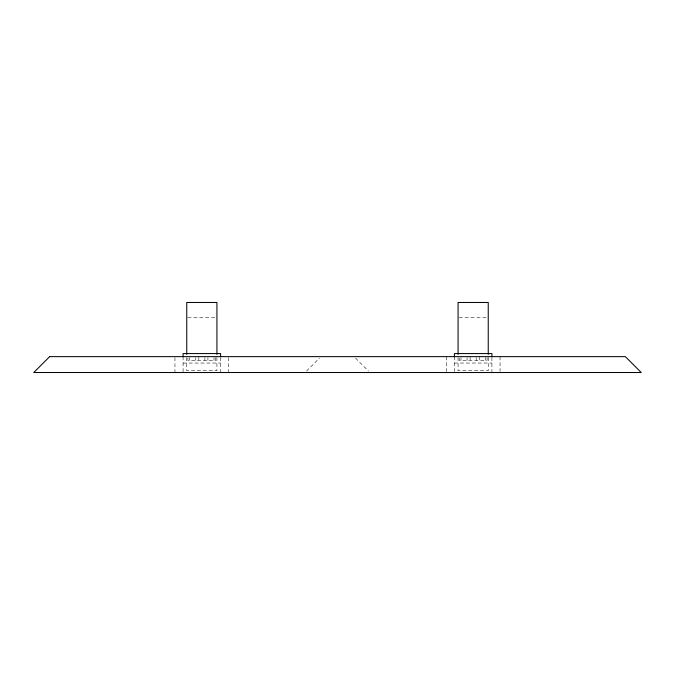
<?xml version="1.0" encoding="UTF-8"?>
<svg xmlns="http://www.w3.org/2000/svg" width="675" height="675" viewBox="0 0 675 675"><rect width="100%" height="100%" fill="white"/><g stroke="black" fill="none" stroke-linecap="round" stroke-linejoin="round"><path stroke-width="0.51" stroke-dasharray="3.38 2.53" d="M306.509 371.081L319.511 358.079M187.793 317.756L215.89 317.756M459.11 317.756L488.244 317.756M183.085 363.049L220.598 363.049M454.402 363.049L491.915 363.049M355.489 358.079L368.491 371.081M500.048 356.636L500.048 371.528M491.915 357.548L491.915 372.524M488.244 357.446L488.244 370.693L458.072 370.693L458.072 357.446M487.088 357.548L487.088 360.298L459.228 360.298L459.228 357.548M485.325 357.548L485.325 360.298M479.233 356.636L479.233 360.298M476.196 357.548L476.196 360.298M470.121 356.636L470.121 360.298M467.075 357.548L467.075 360.298M460.991 357.548L460.991 360.298M454.402 356.636L454.402 371.528M446.259 356.636L446.259 371.528M228.741 357.623L228.741 372.524M220.598 357.548L220.598 372.524M216.928 357.446L216.928 370.693L186.756 370.693L186.756 355.413M215.772 357.548L215.772 360.298L187.912 360.298L187.912 357.548M214.009 357.548L214.009 360.298M207.925 357.548L207.925 360.298M204.879 357.548L204.879 360.298M198.804 356.636L198.804 360.298M195.767 357.548L195.767 360.298M189.675 357.548L189.675 360.298M183.085 356.636L183.085 372.524M174.952 357.623L174.952 372.524"/><path stroke-width="1.01" d="M491.915 356.738L491.915 353.573L454.402 353.573L454.402 356.738M488.244 354.375L488.244 302.476L458.072 302.476L458.072 354.375M220.598 356.738L220.598 353.573L183.085 353.573L183.085 356.738M216.928 354.375L216.928 302.476L186.756 302.476L186.756 354.375M49.646 356.636L33.75 372.524L641.25 372.524L625.354 356.636L49.646 356.636"/></g></svg>
